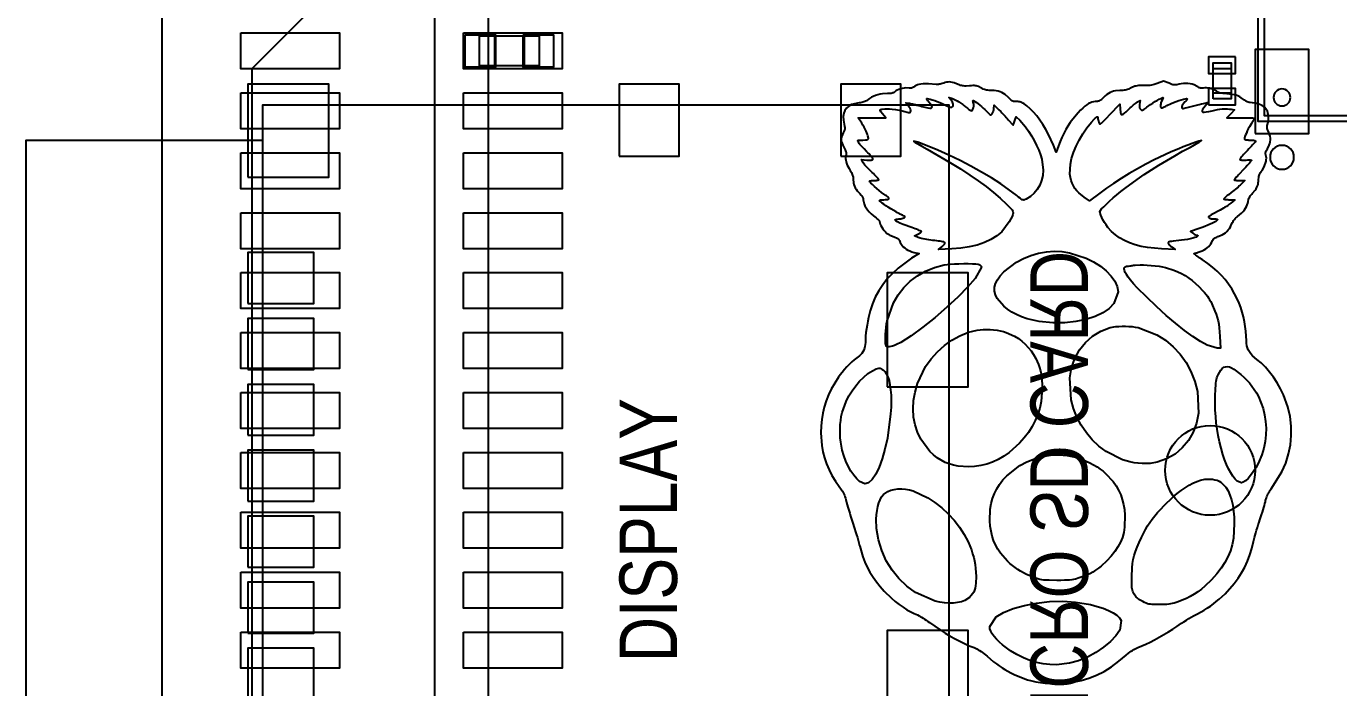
# Model space of a CAD drawing. Extents: x -2.3 to 88, y -2.5 to 83.
# Drawn here: x -2.27 to 19.65, y 24.37 to 35.41 of the extents above; entities that cross this region are included whole.
import ezdxf

# ---------------------------------------------------------------- set-up
doc = ezdxf.new("R2010")
doc.units = 0
for name, color, linetype in [('BOARD_OUTLINE', 85, 'CONTINUOUS'), ('PARTS_BOTTOM', 12, 'CONTINUOUS'), ('PARTS_TOP', 111, 'CONTINUOUS'), ('PINS_BOTTOM', 5, 'CONTINUOUS'), ('PINS_TOP', 1, 'CONTINUOUS'), ('SILK_BOTTOM', 85, 'CONTINUOUS'), ('SILK_TOP', 85, 'CONTINUOUS')]:
    doc.layers.add(name, color=color, linetype=linetype)

msp = doc.modelspace()

# ---------------------------------------------------------------- linework, layer by layer
at = {"layer": 'BOARD_OUTLINE'}
msp.add_lwpolyline([(3, 0), (82, 0, 0.414214), (85, 3), (85, 53, 0.414214), (82, 56), (3, 56, 0.414214), (0, 53), (0, 3, 0.414214)], format="xyb", close=True, dxfattribs=at)
at = {"layer": 'PARTS_BOTTOM'}
for points in [[(20.7, 33.825), (18.3, 33.825), (18.3, 37.025), (20.7, 37.025), (20.7, 33.825), (20.6, 33.825)], [(20.6, 33.925), (20.6, 36.925), (18.4, 36.925), (18.4, 33.925), (20.6, 33.925)], [(5.3, 34.75), (5.3, 35.25), (6.3, 35.25), (6.3, 34.75), (5.3, 34.75)], [(5.55, 35.25), (5.55, 34.75)], [(6.05, 35.25), (6.05, 34.75)], [(17.55, 34.2), (17.55, 34.8), (17.85, 34.8), (17.85, 34.2), (17.55, 34.2)], [(17.85, 34.7), (17.55, 34.7)], [(17.55, 34.3), (17.85, 34.3)], [(1.685, 22.11), (1.685, 34.1), (13.135, 34.1), (13.135, 22.11), (1.685, 22.11)], [(1.685, 22.51), (-2.265, 22.51), (-2.265, 33.51), (1.685, 33.51)]]:
    msp.add_lwpolyline(points, dxfattribs=at)
msp.add_lwpolyline([(18.8414, 34.225, 1), (18.5586, 34.225, 1)], format="xyb", close=True, dxfattribs=at)
at = {"layer": 'PARTS_TOP'}
for points in [[(5.45, 39.2), (2.6, 39.2), (2.6, 35.8), (1.5, 34.7), (1.5, 21.3), (2.65, 20.15), (2.65, 16.8), (5.45, 16.8), (5.45, 39.2)], [(5.45, 36), (4.55, 36), (4.55, 20), (5.45, 20)]]:
    msp.add_lwpolyline(points, dxfattribs=at)
at = {"layer": 'PINS_BOTTOM'}
for points in [[(5.055, 35.265), (5.055, 34.735), (5.575, 34.735), (5.575, 35.265)], [(6.025, 35.265), (6.025, 34.735), (6.545, 34.735), (6.545, 35.265)], [(17.925, 34.9), (17.475, 34.9), (17.475, 34.625), (17.925, 34.625)], [(18.25, 33.625), (19.15, 33.625), (19.15, 35.025), (18.25, 35.025)], [(1.435, 32.895), (2.785, 32.895), (2.785, 34.445), (1.435, 34.445)], [(7.635, 33.245), (8.635, 33.245), (8.635, 34.445), (7.635, 34.445)], [(11.335, 33.245), (12.335, 33.245), (12.335, 34.445), (11.335, 34.445)], [(17.475, 34.1), (17.925, 34.1), (17.925, 34.375), (17.475, 34.375)], [(1.435, 30.785), (2.535, 30.785), (2.535, 31.635), (1.435, 31.635)], [(12.11, 29.395), (13.46, 29.395), (13.46, 31.295), (12.11, 31.295)], [(1.435, 29.685), (2.535, 29.685), (2.535, 30.535), (1.435, 30.535)], [(1.435, 28.585), (2.535, 28.585), (2.535, 29.435), (1.435, 29.435)], [(1.435, 27.485), (2.535, 27.485), (2.535, 28.335), (1.435, 28.335)], [(1.435, 26.385), (2.535, 26.385), (2.535, 27.235), (1.435, 27.235)], [(1.435, 25.285), (2.535, 25.285), (2.535, 26.135), (1.435, 26.135)], [(12.11, 23.425), (13.46, 23.425), (13.46, 25.325), (12.11, 25.325)], [(1.435, 24.185), (2.535, 24.185), (2.535, 25.035), (1.435, 25.035)]]:
    msp.add_lwpolyline(points, close=True, dxfattribs=at)
msp.add_circle((17.5, 28), 0.75, dxfattribs=at)
at = {"layer": 'PINS_TOP'}
for points in [[(1.315, 35.3), (2.965, 35.3), (2.965, 34.7), (1.315, 34.7)], [(5.035, 35.3), (6.685, 35.3), (6.685, 34.7), (5.035, 34.7)], [(1.315, 34.3), (2.965, 34.3), (2.965, 33.7), (1.315, 33.7)], [(5.035, 34.3), (6.685, 34.3), (6.685, 33.7), (5.035, 33.7)], [(1.315, 33.3), (2.965, 33.3), (2.965, 32.7), (1.315, 32.7)], [(5.035, 33.3), (6.685, 33.3), (6.685, 32.7), (5.035, 32.7)], [(1.315, 32.3), (2.965, 32.3), (2.965, 31.7), (1.315, 31.7)], [(5.035, 32.3), (6.685, 32.3), (6.685, 31.7), (5.035, 31.7)], [(1.315, 31.3), (2.965, 31.3), (2.965, 30.7), (1.315, 30.7)], [(5.035, 31.3), (6.685, 31.3), (6.685, 30.7), (5.035, 30.7)], [(1.315, 30.3), (2.965, 30.3), (2.965, 29.7), (1.315, 29.7)], [(5.035, 30.3), (6.685, 30.3), (6.685, 29.7), (5.035, 29.7)], [(1.315, 29.3), (2.965, 29.3), (2.965, 28.7), (1.315, 28.7)], [(5.035, 29.3), (6.685, 29.3), (6.685, 28.7), (5.035, 28.7)], [(1.315, 28.3), (2.965, 28.3), (2.965, 27.7), (1.315, 27.7)], [(5.035, 28.3), (6.685, 28.3), (6.685, 27.7), (5.035, 27.7)], [(1.315, 27.3), (2.965, 27.3), (2.965, 26.7), (1.315, 26.7)], [(5.035, 27.3), (6.685, 27.3), (6.685, 26.7), (5.035, 26.7)], [(1.315, 26.3), (2.965, 26.3), (2.965, 25.7), (1.315, 25.7)], [(5.035, 26.3), (6.685, 26.3), (6.685, 25.7), (5.035, 25.7)], [(1.315, 25.3), (2.965, 25.3), (2.965, 24.7), (1.315, 24.7)], [(5.035, 25.3), (6.685, 25.3), (6.685, 24.7), (5.035, 24.7)]]:
    msp.add_lwpolyline(points, close=True, dxfattribs=at)
at = {"layer": 'SILK_BOTTOM'}
msp.add_lwpolyline([(18.9, 33.225, 1), (18.5, 33.225, 1)], format="xyb", close=True, dxfattribs=at)
at = {"layer": 'SILK_TOP'}
for points in [[(13.0518, 34.4637), (13.0246, 34.4544), (13.0096, 34.4505), (12.9943, 34.4472), (12.979, 34.4445), (12.964, 34.4426), (12.9499, 34.4414), (12.9368, 34.4411), (12.9252, 34.4417), (12.801, 34.4492), (12.7508, 34.45), (12.7077, 34.4488), (12.6708, 34.4456), (12.6394, 34.4402), (12.6128, 34.4328), (12.5902, 34.4232), (12.5708, 34.4114), (12.547, 34.3952), (12.5357, 34.3892), (12.5247, 34.3845), (12.514, 34.3811), (12.5036, 34.379), (12.4933, 34.378), (12.4831, 34.3781), (12.4729, 34.3793), (12.4204, 34.382), (12.3904, 34.3791), (12.3597, 34.3737), (12.3295, 34.3663), (12.3012, 34.3571), (12.2759, 34.3464), (12.2551, 34.3346), (12.24, 34.3219), (12.224, 34.3083), (12.2144, 34.3031), (12.2034, 34.2988), (12.1906, 34.2955), (12.1756, 34.2929), (12.1583, 34.2912), (12.1383, 34.2902), (12.1151, 34.2899), (12.0316, 34.2841), (11.9906, 34.2772), (11.9507, 34.2678), (11.9126, 34.2561), (11.8769, 34.2424), (11.844, 34.2267), (11.8147, 34.2093), (11.7894, 34.1903), (11.7625, 34.1697), (11.7487, 34.1615), (11.7341, 34.1545), (11.7187, 34.1486), (11.7019, 34.1437), (11.6836, 34.1395), (11.6633, 34.1359), (11.6409, 34.1329), (11.514, 34.104), (11.4659, 34.0788), (11.428, 34.0465), (11.4003, 34.007), (11.3827, 33.9603), (11.3754, 33.9063), (11.3782, 33.8452), (11.3911, 33.7768), (11.3986, 33.7399), (11.4002, 33.7247), (11.4003, 33.7107), (11.3988, 33.6973), (11.3955, 33.6838), (11.3904, 33.6694), (11.3833, 33.6533), (11.3742, 33.635), (11.3503, 33.5801), (11.3439, 33.5555), (11.3414, 33.5317), (11.3427, 33.5078), (11.3477, 33.4828), (11.3567, 33.4557), (11.3694, 33.4258), (11.3861, 33.392), (11.4066, 33.3504), (11.4139, 33.3332), (11.4193, 33.3178), (11.4228, 33.3037), (11.4246, 33.2905), (11.4246, 33.2778), (11.423, 33.2651), (11.4198, 33.2519), (11.4148, 33.205), (11.4168, 33.1794), (11.4219, 33.1526), (11.4299, 33.1248), (11.4408, 33.096), (11.4546, 33.0665), (11.4713, 33.0363), (11.4907, 33.0055), (11.5114, 32.9712), (11.5196, 32.9551), (11.5264, 32.9393), (11.5319, 32.9237), (11.5361, 32.908), (11.539, 32.8921), (11.5408, 32.8757), (11.5413, 32.8587), (11.5466, 32.7994), (11.5533, 32.7714), (11.5626, 32.7445), (11.5747, 32.7183), (11.5896, 32.6928), (11.6072, 32.6679), (11.6277, 32.6433), (11.651, 32.619), (11.6748, 32.5939), (11.6843, 32.5818), (11.6923, 32.57), (11.6988, 32.5585), (11.7038, 32.5472), (11.7073, 32.5361), (11.7094, 32.5252), (11.7101, 32.5144), (11.7216, 32.4486), (11.7357, 32.4148), (11.755, 32.3808), (11.7795, 32.3468), (11.8089, 32.313), (11.8429, 32.2797), (11.8815, 32.2472), (11.9244, 32.2157), (11.9437, 32.201), (11.9524, 32.1931), (11.9602, 32.1851), (11.9669, 32.1772), (11.9724, 32.1697), (11.9766, 32.1628), (11.9792, 32.1566), (11.9801, 32.1516), (11.9912, 32.1099), (12.0036, 32.0844), (12.0195, 32.0574), (12.0379, 32.0303), (12.0579, 32.0044), (12.0786, 31.9811), (12.0991, 31.9616), (12.1185, 31.9473), (12.1416, 31.9344), (12.1547, 31.9278), (12.1685, 31.9212), (12.1825, 31.9149), (12.1965, 31.909), (12.2102, 31.9036), (12.2231, 31.8989), (12.235, 31.895), (12.263, 31.8838), (12.2748, 31.8771), (12.2853, 31.8693), (12.2949, 31.8601), (12.3037, 31.8494), (12.312, 31.8369), (12.3199, 31.8224), (12.3278, 31.8056), (12.358, 31.7558), (12.378, 31.7334), (12.401, 31.7127), (12.427, 31.6939), (12.4559, 31.6769), (12.4876, 31.662), (12.522, 31.6492), (12.559, 31.6385), (12.64, 31.6182), (12.5168, 31.5406), (12.2929, 31.376), (12.1967, 31.2879), (12.1106, 31.1956), (12.0344, 31.0988), (11.9677, 30.9973), (11.9105, 30.8907), (11.8624, 30.7788), (11.8232, 30.6613), (11.7955, 30.5509), (11.7831, 30.4895), (11.772, 30.426), (11.7625, 30.3621), (11.7547, 30.2993), (11.7488, 30.2391), (11.7451, 30.1832), (11.7438, 30.1331), (11.7365, 30.0689), (11.7277, 30.0376), (11.716, 30.0074), (11.7015, 29.9791), (11.6846, 29.9529), (11.6656, 29.9296), (11.6447, 29.9096), (11.6223, 29.8934), (11.5594, 29.8456), (11.5205, 29.8104), (11.479, 29.77), (11.4366, 29.7264), (11.3951, 29.6812), (11.3562, 29.6362), (11.3216, 29.5933), (11.2932, 29.5542), (11.1754, 29.357), (11.1283, 29.2582), (11.0888, 29.1585), (11.0569, 29.0575), (11.0323, 28.9546), (11.015, 28.8493), (11.0047, 28.7411), (11.0013, 28.6293), (11.0165, 28.4142), (11.0355, 28.3099), (11.062, 28.2078), (11.096, 28.108), (11.1375, 28.0104), (11.1865, 27.9151), (11.2429, 27.8221), (11.3067, 27.7315), (11.3445, 27.6779), (11.36, 27.6533), (11.3735, 27.6297), (11.3851, 27.6068), (11.3952, 27.5841), (11.404, 27.5613), (11.4115, 27.538), (11.4181, 27.5138), (11.4315, 27.4611), (11.4418, 27.4247), (11.454, 27.3831), (11.4678, 27.3373), (11.4828, 27.2884), (11.4985, 27.2375), (11.5148, 27.1857), (11.5312, 27.1341), (11.5648, 27.0292), (11.581, 26.9767), (11.5963, 26.9256), (11.6105, 26.8771), (11.6232, 26.8324), (11.6341, 26.7926), (11.6429, 26.7589), (11.6493, 26.7324), (11.7001, 26.5569), (11.7346, 26.4704), (11.7749, 26.3851), (11.8209, 26.3012), (11.8724, 26.2192), (11.9291, 26.1392), (11.991, 26.0615), (12.0578, 25.9864), (12.1794, 25.8687), (12.2438, 25.8137), (12.3092, 25.7624), (12.3745, 25.7155), (12.4388, 25.6736), (12.5009, 25.6377), (12.5599, 25.6084), (12.6147, 25.5864), (12.6414, 25.5734), (12.6604, 25.5626), (12.6823, 25.5495), (12.7066, 25.5343), (12.7327, 25.5174), (12.7599, 25.4992), (12.7877, 25.4799), (12.8155, 25.4599), (12.9933, 25.3383), (13.0778, 25.2846), (13.1602, 25.2352), (13.2409, 25.1897), (13.3206, 25.148), (13.3996, 25.1095), (13.4786, 25.0741), (13.5581, 25.0413), (13.6031, 25.0204), (13.627, 25.0071), (13.6515, 24.9922), (13.6766, 24.9757), (13.7019, 24.9579), (13.7273, 24.9389), (13.7525, 24.9188), (13.7775, 24.8979), (13.8849, 24.8071), (13.9333, 24.7692), (13.9799, 24.7352), (14.0258, 24.7042), (14.0723, 24.6755), (14.1207, 24.6481), (14.1722, 24.6212), (14.2281, 24.5941), (14.3777, 24.5302), (14.4494, 24.5056), (14.5207, 24.4856), (14.5929, 24.4698), (14.6673, 24.4581), (14.7452, 24.45), (14.8279, 24.4454), (14.9167, 24.4439), (15.2093, 24.4642), (15.3456, 24.4911), (15.4769, 24.5298), (15.6042, 24.5809), (15.7288, 24.6448), (15.8519, 24.722), (15.9746, 24.8129), (16.0981, 24.9181), (16.138, 24.9507), (16.1597, 24.9666), (16.1819, 24.9819), (16.2046, 24.9963), (16.2272, 25.0098), (16.2496, 25.0219), (16.2713, 25.0325), (16.2922, 25.0413), (16.4251, 25.0982), (16.4982, 25.1336), (16.5738, 25.1726), (16.6507, 25.2145), (16.7275, 25.2585), (16.8028, 25.3039), (16.8753, 25.3499), (16.9436, 25.3957), (17.0204, 25.4474), (17.0618, 25.4741), (17.1037, 25.5004), (17.1453, 25.5258), (17.1855, 25.5498), (17.2234, 25.5716), (17.2578, 25.5908), (17.2879, 25.6067), (17.4004, 25.668), (17.4531, 25.7005), (17.5041, 25.7345), (17.5537, 25.7705), (17.6026, 25.8088), (17.651, 25.8498), (17.6996, 25.8937), (17.7486, 25.9409), (17.9025, 26.1112), (17.968, 26.1993), (18.0264, 26.2904), (18.0781, 26.3851), (18.1233, 26.484), (18.1626, 26.588), (18.1962, 26.6975), (18.2246, 26.8134), (18.2399, 26.8774), (18.2503, 26.9161), (18.262, 26.9579), (18.2747, 27.0017), (18.2883, 27.0465), (18.3024, 27.0913), (18.3167, 27.1349), (18.3309, 27.1762), (18.3589, 27.2593), (18.3723, 27.301), (18.385, 27.3416), (18.3967, 27.3803), (18.407, 27.416), (18.4157, 27.448), (18.4225, 27.4752), (18.4271, 27.4969), (18.4391, 27.5431), (18.4467, 27.5649), (18.4554, 27.586), (18.4654, 27.6069), (18.4767, 27.6275), (18.4895, 27.6483), (18.5039, 27.6694), (18.5199, 27.691), (18.6977, 27.975), (18.762, 28.1227), (18.8098, 28.2734), (18.841, 28.4268), (18.8556, 28.5825), (18.8534, 28.7398), (18.8343, 28.8985), (18.7984, 29.058), (18.7242, 29.2587), (18.6746, 29.3597), (18.6184, 29.4585), (18.5569, 29.5532), (18.4912, 29.6418), (18.4227, 29.7224), (18.3525, 29.7928), (18.282, 29.8512), (18.2074, 29.9139), (18.1787, 29.9449), (18.1553, 29.9766), (18.1368, 30.0094), (18.1231, 30.0439), (18.1136, 30.0807), (18.1082, 30.1204), (18.1064, 30.1635), (18.0973, 30.3207), (18.0869, 30.4012), (18.0728, 30.4819), (18.0552, 30.562), (18.0343, 30.6408), (18.0102, 30.7173), (17.983, 30.7908), (17.9529, 30.8605), (17.8613, 31.0304), (17.8086, 31.1087), (17.7507, 31.1831), (17.6873, 31.2543), (17.6178, 31.3228), (17.5419, 31.389), (17.4591, 31.4536), (17.3689, 31.517), (17.3199, 31.5496), (17.2981, 31.5646), (17.2785, 31.5782), (17.2617, 31.5903), (17.2479, 31.6005), (17.2376, 31.6085), (17.2311, 31.6139), (17.2288, 31.6166), (17.2333, 31.6197), (17.2386, 31.6219), (17.2458, 31.6245), (17.2545, 31.6273), (17.2646, 31.6303), (17.2759, 31.6335), (17.2882, 31.6368), (17.3014, 31.6402), (17.3687, 31.6641), (17.3994, 31.6794), (17.4276, 31.6967), (17.4534, 31.7158), (17.4763, 31.7366), (17.4962, 31.7589), (17.5128, 31.7825), (17.5259, 31.8073), (17.5416, 31.8391), (17.55, 31.8516), (17.5592, 31.8624), (17.5696, 31.8717), (17.5816, 31.8799), (17.5955, 31.8874), (17.6117, 31.8946), (17.6305, 31.9018), (17.6994, 31.9302), (17.7291, 31.9473), (17.756, 31.9666), (17.7802, 31.9881), (17.8019, 32.012), (17.8212, 32.0384), (17.8382, 32.0675), (17.8533, 32.0992), (17.8717, 32.1375), (17.882, 32.1551), (17.893, 32.1715), (17.9048, 32.187), (17.9174, 32.2015), (17.9307, 32.215), (17.9448, 32.2276), (17.9596, 32.2393), (18.0228, 32.2922), (18.0494, 32.3193), (18.0725, 32.3468), (18.0922, 32.3745), (18.1084, 32.4023), (18.1209, 32.4302), (18.1299, 32.458), (18.1351, 32.4857), (18.1416, 32.5202), (18.1465, 32.536), (18.1528, 32.5511), (18.1605, 32.5659), (18.1699, 32.5806), (18.181, 32.5956), (18.1942, 32.6111), (18.2094, 32.6275), (18.2519, 32.6771), (18.2682, 32.7009), (18.2815, 32.7246), (18.2919, 32.7487), (18.2996, 32.7735), (18.3049, 32.7996), (18.308, 32.8272), (18.309, 32.857), (18.3113, 32.8887), (18.3145, 32.9042), (18.319, 32.9198), (18.325, 32.9357), (18.3327, 32.9521), (18.3421, 32.9694), (18.3533, 32.9877), (18.3663, 33.0072), (18.4023, 33.0685), (18.416, 33.0991), (18.4266, 33.1292), (18.434, 33.1584), (18.4382, 33.1865), (18.4391, 33.2131), (18.4365, 33.2378), (18.4305, 33.2604), (18.4252, 33.2809), (18.4247, 33.2909), (18.4256, 33.3011), (18.4281, 33.3118), (18.4323, 33.3232), (18.4383, 33.3358), (18.4461, 33.3496), (18.4558, 33.365), (18.4883, 33.4256), (18.4986, 33.4558), (18.5049, 33.486), (18.5073, 33.5162), (18.5058, 33.5465), (18.5003, 33.577), (18.491, 33.6076), (18.4777, 33.6384), (18.4614, 33.6763), (18.456, 33.6917), (18.4525, 33.7054), (18.4506, 33.7181), (18.4505, 33.7303), (18.4519, 33.7426), (18.4548, 33.7557), (18.4592, 33.77), (18.4731, 33.8266), (18.4762, 33.856), (18.4769, 33.8854), (18.475, 33.9144), (18.4708, 33.9423), (18.4642, 33.9687), (18.4552, 33.993), (18.444, 34.0148), (18.4112, 34.0562), (18.391, 34.0735), (18.3682, 34.0886), (18.3426, 34.1016), (18.3141, 34.1124), (18.2824, 34.1212), (18.2476, 34.128), (18.2094, 34.1329), (18.1689, 34.1385), (18.1511, 34.1422), (18.1347, 34.1465), (18.1198, 34.1516), (18.1062, 34.1574), (18.0939, 34.1641), (18.0828, 34.1716), (18.0727, 34.1802), (18.0211, 34.2203), (17.9939, 34.2362), (17.9651, 34.2495), (17.9341, 34.2605), (17.9005, 34.2693), (17.8638, 34.2762), (17.8235, 34.2813), (17.779, 34.2848), (17.7189, 34.2899), (17.6946, 34.2931), (17.6736, 34.2968), (17.6556, 34.3012), (17.6401, 34.3063), (17.6268, 34.3122), (17.6153, 34.3191), (17.6052, 34.327), (17.568, 34.3515), (17.5446, 34.3616), (17.519, 34.3701), (17.492, 34.3767), (17.4644, 34.3812), (17.437, 34.3836), (17.4105, 34.3836), (17.3858, 34.381), (17.3614, 34.3786), (17.3501, 34.379), (17.3391, 34.3806), (17.3283, 34.3834), (17.3174, 34.3875), (17.3063, 34.3929), (17.2949, 34.3997), (17.2828, 34.408), (17.2313, 34.4346), (17.2001, 34.4442), (17.1662, 34.4511), (17.1303, 34.4553), (17.0933, 34.4568), (17.0558, 34.4553), (17.0186, 34.4509), (16.9824, 34.4434), (16.9426, 34.4344), (16.9259, 34.4324), (16.9102, 34.4323), (16.8946, 34.434), (16.878, 34.4376), (16.8597, 34.4431), (16.8385, 34.4507), (16.8137, 34.4603), (16.7242, 34.4974), (16.6179, 34.4586), (16.5666, 34.4408), (16.5429, 34.4344), (16.5197, 34.4294), (16.4962, 34.4257), (16.4717, 34.4232), (16.4458, 34.4218), (16.4177, 34.4213), (16.3867, 34.4215), (16.3265, 34.4222), (16.3022, 34.4212), (16.2805, 34.4189), (16.2607, 34.4153), (16.2417, 34.41), (16.2226, 34.4029), (16.2026, 34.3939), (16.1808, 34.3827), (16.1411, 34.3644), (16.1221, 34.3575), (16.1032, 34.3519), (16.0839, 34.3475), (16.0639, 34.3443), (16.0427, 34.3421), (16.0199, 34.3409), (15.9951, 34.3405), (15.9206, 34.3359), (15.8881, 34.3297), (15.8579, 34.3207), (15.8293, 34.3084), (15.8017, 34.2927), (15.7745, 34.2733), (15.7469, 34.25), (15.7184, 34.2223), (15.6856, 34.1907), (15.6717, 34.1793), (15.6584, 34.1706), (15.6453, 34.1641), (15.6317, 34.1596), (15.617, 34.1567), (15.6005, 34.1553), (15.5816, 34.1548), (15.5278, 34.1471), (15.5002, 34.137), (15.4716, 34.1223), (15.4415, 34.1026), (15.4094, 34.0776), (15.3748, 34.047), (15.3373, 34.0104), (15.2964, 33.9675), (15.2057, 33.8611), (15.1646, 33.8053), (15.1261, 33.7474), (15.0901, 33.687), (15.0564, 33.624), (15.0248, 33.5579), (14.9952, 33.4886), (14.9673, 33.4156), (14.9285, 33.3093), (14.8829, 33.4258), (14.8023, 33.6063), (14.7569, 33.6909), (14.7087, 33.7711), (14.6579, 33.8462), (14.605, 33.9156), (14.5504, 33.9787), (14.4944, 34.0351), (14.4374, 34.084), (14.3929, 34.1167), (14.3743, 34.1286), (14.3572, 34.1378), (14.341, 34.1447), (14.325, 34.1496), (14.3086, 34.1527), (14.2912, 34.1544), (14.272, 34.1548), (14.2351, 34.1566), (14.2199, 34.1592), (14.2061, 34.1635), (14.1928, 34.1699), (14.1795, 34.1786), (14.1654, 34.19), (14.1497, 34.2045), (14.1319, 34.2223), (14.0758, 34.2733), (14.0486, 34.2927), (14.0211, 34.3084), (13.9927, 34.3207), (13.9627, 34.3297), (13.9304, 34.3359), (13.8954, 34.3394), (13.8568, 34.3405), (13.8088, 34.3421), (13.7878, 34.3444), (13.768, 34.3477), (13.7492, 34.3522), (13.7307, 34.358), (13.7121, 34.3652), (13.693, 34.374), (13.6729, 34.3844), (13.6313, 34.4053), (13.6132, 34.4122), (13.5957, 34.4172), (13.5777, 34.4203), (13.5581, 34.4217), (13.5361, 34.4217), (13.5105, 34.4205), (13.4805, 34.4181), (13.4276, 34.4146), (13.4053, 34.4144), (13.3851, 34.4155), (13.3664, 34.4177), (13.3486, 34.4212), (13.3311, 34.4261), (13.3134, 34.4324), (13.2948, 34.4401), (13.2271, 34.4663), (13.1981, 34.4747), (13.1714, 34.4801), (13.1465, 34.4825), (13.1227, 34.4819), (13.0994, 34.4786), (13.076, 34.4725)], [(13.2796, 34.1667), (13.305, 34.1509), (13.32, 34.1408), (13.3361, 34.1297), (13.3528, 34.1178), (13.3698, 34.1053), (13.3866, 34.0925), (13.4028, 34.0797), (13.418, 34.0671), (13.4467, 34.0447), (13.4602, 34.0347), (13.4727, 34.0258), (13.4841, 34.018), (13.494, 34.0117), (13.5023, 34.007), (13.5085, 34.004), (13.5125, 34.0029), (13.5307, 34.0139), (13.5387, 34.026), (13.5454, 34.0413), (13.5506, 34.0587), (13.5539, 34.0772), (13.5551, 34.0959), (13.5538, 34.1136), (13.5497, 34.1295), (13.5448, 34.1444), (13.543, 34.151), (13.5417, 34.1568), (13.5409, 34.1619), (13.5405, 34.166), (13.5408, 34.1691), (13.5415, 34.171), (13.5429, 34.1717), (13.5732, 34.1576), (13.5969, 34.1417), (13.6243, 34.1215), (13.6539, 34.0982), (13.6842, 34.073), (13.7136, 34.047), (13.7408, 34.0216), (13.764, 33.9979), (13.7993, 33.9609), (13.8122, 33.9488), (13.8227, 33.9407), (13.8315, 33.9362), (13.839, 33.935), (13.8459, 33.9369), (13.8528, 33.9417), (13.8602, 33.9489), (13.8691, 33.9631), (13.8733, 33.9721), (13.8773, 33.9819), (13.881, 33.9925), (13.8842, 34.0034), (13.8869, 34.0146), (13.8891, 34.0258), (13.8906, 34.0367), (13.8956, 34.0958), (13.9716, 34.0198), (14.0034, 33.9876), (14.0213, 33.969), (14.04, 33.9495), (14.0589, 33.9294), (14.0777, 33.9092), (14.0959, 33.8894), (14.113, 33.8704), (14.1285, 33.8527), (14.2096, 33.7616), (14.2636, 33.9034), (14.3209, 33.8477), (14.4187, 33.7332), (14.4681, 33.6625), (14.5162, 33.586), (14.5616, 33.5058), (14.603, 33.4241), (14.6391, 33.3433), (14.6688, 33.2654), (14.6905, 33.1929), (14.7126, 33.0089), (14.7052, 32.9214), (14.6862, 32.8383), (14.6558, 32.7607), (14.6145, 32.6897), (14.5627, 32.6262), (14.5007, 32.5714), (14.429, 32.5262), (14.4008, 32.5137), (14.389, 32.5115), (14.3771, 32.5127), (14.3638, 32.5176), (14.3479, 32.5268), (14.3282, 32.5409), (14.3033, 32.5602), (14.272, 32.5853), (14.0042, 32.7803), (13.8482, 32.8801), (13.6811, 32.9795), (13.5055, 33.0769), (13.3243, 33.1709), (13.14, 33.2599), (12.9555, 33.3426), (12.7733, 33.4173), (12.6184, 33.4763), (12.5742, 33.4913), (12.5521, 33.4963), (12.5521, 33.491), (12.5742, 33.475), (12.6184, 33.448), (12.6848, 33.4097), (12.7733, 33.3599), (13.1629, 33.1346), (13.3326, 33.0302), (13.4876, 32.9296), (13.6298, 32.8318), (13.7606, 32.7356), (13.8817, 32.6399), (13.9948, 32.5435), (14.1015, 32.4452), (14.1722, 32.3735), (14.1936, 32.346), (14.2061, 32.3209), (14.2101, 32.2958), (14.2058, 32.2682), (14.1937, 32.2357), (14.174, 32.196), (14.1471, 32.1465), (14.0211, 31.9835), (13.9372, 31.9145), (13.8403, 31.8543), (13.7312, 31.8031), (13.6106, 31.7613), (13.4791, 31.7293), (13.3377, 31.7074), (13.1868, 31.6959), (12.9674, 31.6874), (13.0265, 31.7381), (13.0488, 31.759), (13.0573, 31.7683), (13.0639, 31.7768), (13.0687, 31.7844), (13.0716, 31.7911), (13.0726, 31.7969), (13.0716, 31.8017), (13.0687, 31.8056), (13.0518, 31.8121), (13.0359, 31.8158), (13.0156, 31.8198), (12.9918, 31.8239), (12.9648, 31.828), (12.9353, 31.832), (12.9039, 31.8358), (12.8712, 31.8393), (12.8043, 31.8483), (12.7714, 31.8534), (12.7399, 31.8588), (12.7104, 31.8642), (12.6836, 31.8697), (12.6602, 31.8751), (12.641, 31.8802), (12.6265, 31.8849), (12.5641, 31.9119), (12.6214, 31.9406), (12.6409, 31.9513), (12.6498, 31.9568), (12.6579, 31.9624), (12.6649, 31.9677), (12.6707, 31.9727), (12.6751, 31.9773), (12.6779, 31.9812), (12.6788, 31.9845), (12.6696, 31.9924), (12.6579, 31.9986), (12.6423, 32.006), (12.623, 32.0142), (12.6007, 32.0232), (12.5758, 32.0327), (12.5488, 32.0423), (12.5202, 32.052), (12.3751, 32.105), (12.3217, 32.1279), (12.2817, 32.1479), (12.2554, 32.1649), (12.2433, 32.1786), (12.2457, 32.1887), (12.263, 32.195), (12.2957, 32.1971), (12.3349, 32.2003), (12.3533, 32.2038), (12.3699, 32.2083), (12.3841, 32.2135), (12.3951, 32.2191), (12.4022, 32.2249), (12.4048, 32.2306), (12.402, 32.2359), (12.3905, 32.2426), (12.3791, 32.2489), (12.3646, 32.2569), (12.3473, 32.2663), (12.3277, 32.2769), (12.3061, 32.2885), (12.2829, 32.3008), (12.2586, 32.3136), (12.1678, 32.3651), (12.1253, 32.3912), (12.0861, 32.4166), (12.0514, 32.4405), (12.0223, 32.4621), (12, 32.4807), (11.9856, 32.4956), (11.9801, 32.506), (11.9848, 32.5102), (11.9904, 32.512), (11.9978, 32.5137), (12.0067, 32.5151), (12.0171, 32.5162), (12.0287, 32.5171), (12.0412, 32.5176), (12.0544, 32.5178), (12.0815, 32.5187), (12.0939, 32.5198), (12.1053, 32.5213), (12.1154, 32.5232), (12.124, 32.5253), (12.1309, 32.5277), (12.1359, 32.5302), (12.1388, 32.533), (12.1381, 32.5409), (12.1349, 32.5463), (12.13, 32.5524), (12.1235, 32.5592), (12.1156, 32.5664), (12.1064, 32.5738), (12.0961, 32.5813), (12.0848, 32.5887), (12.0149, 32.6402), (11.9749, 32.6721), (11.9346, 32.7054), (11.8965, 32.7382), (11.8627, 32.7686), (11.8357, 32.7944), (11.8178, 32.8139), (11.8114, 32.8249), (11.816, 32.8294), (11.8215, 32.8314), (11.8288, 32.8334), (11.8377, 32.835), (11.8479, 32.8364), (11.8591, 32.8375), (11.8712, 32.8382), (11.8839, 32.8384), (11.9101, 32.8391), (11.9222, 32.8399), (11.9334, 32.841), (11.9434, 32.8423), (11.9519, 32.8437), (11.9588, 32.8453), (11.9638, 32.8469), (11.9666, 32.8486), (11.9631, 32.859), (11.9558, 32.8689), (11.9453, 32.8816), (11.932, 32.8967), (11.9161, 32.9137), (11.8981, 32.9324), (11.8782, 32.9525), (11.8569, 32.9735), (11.8125, 33.0162), (11.7913, 33.0377), (11.7715, 33.0585), (11.7534, 33.0783), (11.7374, 33.0966), (11.724, 33.1128), (11.7136, 33.1265), (11.7067, 33.1372), (11.678, 33.1878), (11.7675, 33.1794), (11.8026, 33.1774), (11.8178, 33.1775), (11.8312, 33.1783), (11.8429, 33.1797), (11.8527, 33.1817), (11.8606, 33.1843), (11.8666, 33.1875), (11.8704, 33.1912), (11.8681, 33.2048), (11.862, 33.2156), (11.8528, 33.2289), (11.8405, 33.2443), (11.8254, 33.2618), (11.8076, 33.2811), (11.7871, 33.3021), (11.7641, 33.3245), (11.7223, 33.3663), (11.7028, 33.3868), (11.6846, 33.4063), (11.6681, 33.4246), (11.6538, 33.4411), (11.642, 33.4556), (11.6331, 33.4675), (11.6274, 33.4764), (11.6186, 33.4961), (11.6178, 33.5025), (11.6202, 33.5072), (11.6264, 33.5103), (11.637, 33.5121), (11.6527, 33.5131), (11.674, 33.5135), (11.7017, 33.5135), (11.7454, 33.5145), (11.761, 33.5158), (11.773, 33.518), (11.7819, 33.5211), (11.788, 33.5253), (11.7919, 33.5306), (11.7939, 33.5374), (11.7945, 33.5456), (11.788, 33.5836), (11.7802, 33.6077), (11.7697, 33.6346), (11.7566, 33.6638), (11.7412, 33.695), (11.7237, 33.7276), (11.7042, 33.7612), (11.6831, 33.7954), (11.6257, 33.8848), (12.0848, 33.8848), (12.0324, 33.9506), (12.0052, 33.9856), (11.9971, 33.9973), (11.9925, 34.0061), (11.9914, 34.0124), (11.9936, 34.017), (11.999, 34.0205), (12.0075, 34.0235), (12.0189, 34.0266), (12.0766, 34.0362), (12.1098, 34.037), (12.1478, 34.0349), (12.1923, 34.0297), (12.2448, 34.0212), (12.307, 34.0093), (12.3802, 33.9937), (12.4662, 33.9743), (12.4931, 33.9758), (12.5005, 33.9829), (12.5039, 33.9936), (12.5034, 34.0075), (12.4988, 34.0241), (12.4902, 34.043), (12.4777, 34.0637), (12.4611, 34.0856), (12.4172, 34.1363), (12.4814, 34.1262), (12.5125, 34.1204), (12.5328, 34.116), (12.5555, 34.1107), (12.5801, 34.1047), (12.606, 34.098), (12.6326, 34.0909), (12.6593, 34.0833), (12.6856, 34.0755), (12.7871, 34.0509), (12.8209, 34.0466), (12.8437, 34.048), (12.856, 34.0552), (12.858, 34.0684), (12.85, 34.0879), (12.8324, 34.1138), (12.8054, 34.1464), (12.7864, 34.1695), (12.7796, 34.179), (12.7745, 34.187), (12.7713, 34.1936), (12.7699, 34.1988), (12.7703, 34.2025), (12.7726, 34.2047), (12.7767, 34.2055), (12.8263, 34.1963), (12.8622, 34.1859), (12.9025, 34.1728), (12.9449, 34.1576), (12.9871, 34.1412), (13.027, 34.1244), (13.0622, 34.1078), (13.0906, 34.0924), (13.1178, 34.0789), (13.131, 34.0732), (13.1437, 34.0683), (13.1555, 34.0644), (13.1661, 34.0615), (13.1754, 34.0598), (13.1829, 34.0594), (13.1885, 34.0603), (13.2053, 34.0747), (13.2094, 34.0854), (13.2107, 34.0981), (13.2091, 34.1124), (13.2048, 34.1281), (13.1976, 34.1448), (13.1877, 34.1623), (13.175, 34.1802), (13.1396, 34.2257), (13.1801, 34.2139), (13.1978, 34.2076), (13.2085, 34.2032), (13.2201, 34.1981), (13.2321, 34.1925), (13.2444, 34.1864), (13.2567, 34.18), (13.2685, 34.1734)], [(16.6989, 34.1802), (16.6837, 34.1496), (16.6784, 34.1326), (16.6746, 34.1154), (16.6725, 34.0987), (16.6721, 34.0831), (16.6736, 34.0694), (16.6768, 34.0582), (16.682, 34.0502), (16.6906, 34.05), (16.6983, 34.052), (16.7081, 34.0554), (16.7196, 34.0601), (16.7327, 34.0658), (16.7469, 34.0726), (16.7622, 34.0804), (16.7782, 34.089), (16.8493, 34.1235), (16.8913, 34.141), (16.9349, 34.1577), (16.9781, 34.173), (17.019, 34.1862), (17.0555, 34.1964), (17.0856, 34.2031), (17.1073, 34.2055), (17.1159, 34.2029), (17.1172, 34.1997), (17.1165, 34.195), (17.1137, 34.189), (17.1087, 34.1815), (17.1015, 34.1725), (17.0921, 34.1619), (17.0803, 34.1498), (17.0452, 34.1072), (17.0344, 34.0885), (17.028, 34.0721), (17.0262, 34.0586), (17.0289, 34.0485), (17.0363, 34.0423), (17.0484, 34.0404), (17.0651, 34.0435), (17.1368, 34.0627), (17.1808, 34.0741), (17.2272, 34.0859), (17.2737, 34.0975), (17.3179, 34.1085), (17.3577, 34.1181), (17.3906, 34.1259), (17.4145, 34.1312), (17.4719, 34.143), (17.4179, 34.0806), (17.3729, 34.022), (17.3645, 34.0023), (17.366, 33.9888), (17.3778, 33.981), (17.4004, 33.9788), (17.434, 33.9819), (17.479, 33.9901), (17.536, 34.0029), (17.6247, 34.0222), (17.6632, 34.0286), (17.6986, 34.0329), (17.7315, 34.0353), (17.7626, 34.0358), (17.7926, 34.0345), (17.822, 34.0314), (17.8516, 34.0266), (17.9056, 34.0148), (17.8432, 33.9506), (17.779, 33.8848), (18.0102, 33.8848), (18.0905, 33.8843), (18.1264, 33.8838), (18.1587, 33.8831), (18.1867, 33.8823), (18.2096, 33.8813), (18.2269, 33.8803), (18.2377, 33.8792), (18.2414, 33.8781), (18.2382, 33.87), (18.2343, 33.8629), (18.2291, 33.854), (18.2228, 33.8436), (18.2154, 33.8319), (18.2073, 33.8193), (18.1985, 33.8059), (18.1891, 33.792), (18.1547, 33.7333), (18.1372, 33.6994), (18.1204, 33.6646), (18.1051, 33.6303), (18.092, 33.5982), (18.0817, 33.5698), (18.0751, 33.5467), (18.0727, 33.5304), (18.0786, 33.5242), (18.0855, 33.5215), (18.0947, 33.5192), (18.106, 33.5172), (18.1189, 33.5156), (18.1334, 33.5145), (18.149, 33.5138), (18.1655, 33.5135), (18.1997, 33.5125), (18.2143, 33.5113), (18.2271, 33.5097), (18.238, 33.5076), (18.2466, 33.505), (18.253, 33.5021), (18.257, 33.4987), (18.2583, 33.495), (18.2498, 33.48), (18.2398, 33.4671), (18.2265, 33.4512), (18.2102, 33.4326), (18.1913, 33.4119), (18.1703, 33.3895), (18.1475, 33.3659), (18.1233, 33.3414), (18.077, 33.2932), (18.0568, 33.2709), (18.039, 33.2503), (18.024, 33.2318), (18.012, 33.2161), (18.0036, 33.2035), (17.9989, 33.1945), (17.9984, 33.1895), (18.0083, 33.1837), (18.0168, 33.1816), (18.0273, 33.18), (18.0395, 33.1789), (18.0532, 33.1782), (18.0679, 33.1781), (18.0835, 33.1785), (18.0997, 33.1794), (18.1316, 33.1815), (18.1458, 33.1817), (18.1585, 33.1814), (18.1695, 33.1806), (18.1784, 33.1792), (18.1851, 33.1774), (18.1894, 33.1752), (18.1908, 33.1726), (18.1819, 33.1581), (18.1713, 33.1448), (18.1571, 33.1281), (18.1398, 33.1084), (18.1198, 33.0862), (18.0975, 33.0619), (18.0732, 33.036), (18.0474, 33.0089), (17.9973, 32.9568), (17.9749, 32.9328), (17.9549, 32.9109), (17.9376, 32.8915), (17.9235, 32.8751), (17.9129, 32.8622), (17.9062, 32.8532), (17.9039, 32.8486), (17.9093, 32.8453), (17.9158, 32.8437), (17.9244, 32.8423), (17.9349, 32.841), (17.9472, 32.8399), (17.9609, 32.8391), (17.9758, 32.8386), (17.9917, 32.8384), (18.0794, 32.8384), (18.0288, 32.7861), (18.0035, 32.7618), (17.9862, 32.7464), (17.9664, 32.7295), (17.9448, 32.7113), (17.9218, 32.6925), (17.898, 32.6734), (17.8738, 32.6544), (17.8499, 32.6359), (17.8056, 32.6011), (17.7862, 32.585), (17.7691, 32.5703), (17.7546, 32.5573), (17.7431, 32.5462), (17.735, 32.5374), (17.7305, 32.5312), (17.7301, 32.5279), (17.7395, 32.5246), (17.7475, 32.523), (17.7574, 32.5216), (17.7689, 32.5203), (17.7818, 32.5193), (17.7959, 32.5185), (17.8108, 32.518), (17.8263, 32.5178), (17.9123, 32.5161), (17.8465, 32.4604), (17.8146, 32.4357), (17.794, 32.4215), (17.7712, 32.4063), (17.7468, 32.3908), (17.7213, 32.375), (17.6952, 32.3595), (17.6693, 32.3445), (17.644, 32.3305), (17.5506, 32.2807), (17.5192, 32.2631), (17.4969, 32.2492), (17.4825, 32.2385), (17.4751, 32.2302), (17.4738, 32.2235), (17.4775, 32.2178), (17.4854, 32.2123), (17.4969, 32.207), (17.5051, 32.2046), (17.5144, 32.2025), (17.5248, 32.2007), (17.536, 32.1992), (17.5476, 32.1981), (17.5595, 32.1974), (17.5714, 32.1971), (17.5947, 32.1962), (17.6042, 32.195), (17.6122, 32.1934), (17.6185, 32.1915), (17.6231, 32.1891), (17.6258, 32.1865), (17.6266, 32.1835), (17.6254, 32.1802), (17.5969, 32.1564), (17.5712, 32.1416), (17.539, 32.1253), (17.5014, 32.108), (17.4592, 32.0901), (17.4134, 32.072), (17.365, 32.0541), (17.3149, 32.0368), (17.1715, 31.9895), (17.2103, 31.9592), (17.2254, 31.9476), (17.2332, 31.9426), (17.2409, 31.9381), (17.2483, 31.9344), (17.2554, 31.9313), (17.2619, 31.929), (17.2677, 31.9276), (17.2727, 31.9271), (17.2811, 31.9261), (17.2848, 31.925), (17.2881, 31.9235), (17.2909, 31.9217), (17.2932, 31.9196), (17.2949, 31.9172), (17.296, 31.9146), (17.2963, 31.9119), (17.2722, 31.8948), (17.2447, 31.885), (17.2093, 31.8749), (17.1677, 31.865), (17.1218, 31.8555), (17.0733, 31.847), (17.024, 31.8398), (16.9757, 31.8343), (16.8853, 31.8259), (16.8538, 31.8218), (16.8303, 31.8175), (16.8139, 31.8125), (16.8039, 31.8068), (16.7994, 31.7999), (16.7995, 31.7917), (16.8035, 31.782), (16.8119, 31.7705), (16.8179, 31.764), (16.8249, 31.7572), (16.8326, 31.7502), (16.8409, 31.7431), (16.8497, 31.7361), (16.8586, 31.7293), (16.8677, 31.7229), (16.9166, 31.6874), (16.6888, 31.6959), (16.4534, 31.7178), (16.3465, 31.7378), (16.2468, 31.7637), (16.1541, 31.7958), (16.0685, 31.834), (15.9898, 31.8785), (15.9181, 31.9291), (15.8534, 31.9862), (15.7928, 32.0552), (15.7633, 32.096), (15.7356, 32.1386), (15.7108, 32.1812), (15.6897, 32.2223), (15.6735, 32.2601), (15.663, 32.2927), (15.6593, 32.3186), (15.6893, 32.3632), (15.7239, 32.4001), (15.7687, 32.4443), (15.8217, 32.4937), (15.8811, 32.5465), (15.9446, 32.6009), (16.0103, 32.655), (16.0761, 32.7068), (16.2824, 32.8573), (16.398, 32.936), (16.5198, 33.0158), (16.6465, 33.0956), (16.7765, 33.1746), (16.9083, 33.2518), (17.0404, 33.3263), (17.1715, 33.3971), (17.2384, 33.4337), (17.268, 33.4503), (17.2944, 33.4653), (17.3171, 33.4785), (17.3353, 33.4896), (17.3488, 33.4982), (17.3568, 33.504), (17.3588, 33.5068), (17.3111, 33.4944), (17.2608, 33.477), (17.1983, 33.4542), (17.1274, 33.4274), (17.0523, 33.3981), (16.9767, 33.368), (16.9049, 33.3384), (16.8407, 33.311), (16.5646, 33.1818), (16.4245, 33.1094), (16.2852, 33.0332), (16.1485, 32.954), (16.0158, 32.8729), (15.889, 32.7908), (15.7696, 32.7087), (15.6593, 32.6275), (15.4871, 32.4975), (15.3977, 32.56), (15.3101, 32.6297), (15.2745, 32.6669), (15.244, 32.706), (15.2184, 32.7475), (15.1974, 32.7918), (15.1808, 32.8391), (15.1683, 32.89), (15.1597, 32.9448), (15.1668, 33.1135), (15.188, 33.208), (15.2202, 33.3071), (15.2625, 33.4091), (15.3142, 33.5125), (15.3748, 33.6155), (15.4433, 33.7165), (15.5192, 33.8139), (15.5633, 33.8632), (15.5805, 33.8801), (15.5948, 33.8919), (15.6062, 33.8988), (15.6148, 33.9008), (15.6209, 33.898), (15.6244, 33.8904), (15.6255, 33.8781), (15.6267, 33.8666), (15.628, 33.8593), (15.6298, 33.8513), (15.6319, 33.8427), (15.6343, 33.8338), (15.6369, 33.8248), (15.6396, 33.8158), (15.6424, 33.8072), (15.6532, 33.7859), (15.6605, 33.7827), (15.6712, 33.7861), (15.6867, 33.797), (15.7087, 33.8164), (15.7385, 33.8456), (15.7778, 33.8854), (15.8281, 33.9371), (15.9951, 34.1126), (15.9968, 34.0367), (16.001, 33.9714), (16.007, 33.952), (16.0163, 33.9415), (16.0294, 33.9396), (16.0468, 33.9464), (16.0691, 33.9619), (16.0967, 33.9858), (16.1301, 34.0181), (16.1674, 34.0531), (16.1863, 34.07), (16.2049, 34.0862), (16.2227, 34.1012), (16.2394, 34.1148), (16.2546, 34.1265), (16.2678, 34.136), (16.2787, 34.143), (16.331, 34.1717), (16.3225, 34.1076), (16.3198, 34.0801), (16.3199, 34.0684), (16.3208, 34.0579), (16.3228, 34.0487), (16.3258, 34.0405), (16.3298, 34.0333), (16.3349, 34.027), (16.3411, 34.0215), (16.3561, 34.0122), (16.3637, 34.011), (16.3722, 34.0123), (16.3821, 34.0162), (16.3939, 34.023), (16.408, 34.0328), (16.4252, 34.0457), (16.4457, 34.062), (16.5067, 34.1072), (16.5423, 34.131), (16.5788, 34.154), (16.6144, 34.1754), (16.6474, 34.1939), (16.6759, 34.2086), (16.6982, 34.2185), (16.7124, 34.2223), (16.7152, 34.2197), (16.7153, 34.2167), (16.7145, 34.2125), (16.713, 34.2075), (16.7107, 34.2016), (16.7075, 34.195), (16.7036, 34.1878)], [(15.1547, 31.6334), (15.4289, 31.5436), (15.554, 31.4803), (15.6675, 31.4076), (15.7665, 31.3278), (15.8484, 31.2431), (15.9102, 31.1558), (15.9494, 31.068), (15.9631, 30.982), (15.8952, 30.7864), (15.8156, 30.7018), (15.7092, 30.6277), (15.5789, 30.5656), (15.4276, 30.5168), (15.2582, 30.4827), (15.0734, 30.4646), (14.8762, 30.4639), (14.6484, 30.4859), (14.5431, 30.5056), (14.444, 30.5311), (14.3515, 30.5622), (14.2659, 30.5988), (14.1876, 30.6408), (14.1169, 30.6881), (14.0543, 30.7406), (13.9467, 30.8678), (13.916, 30.9303), (13.9008, 30.9926), (13.9011, 31.055), (13.9169, 31.1181), (13.9482, 31.1821), (13.9952, 31.2474), (14.0577, 31.3145), (14.2676, 31.4741), (14.3848, 31.5363), (14.508, 31.5861), (14.6355, 31.6231), (14.7656, 31.6467), (14.8966, 31.6567), (15.0269, 31.6524)], [(13.6256, 31.4394), (13.6459, 31.4336), (13.6543, 31.4298), (13.6616, 31.4253), (13.6678, 31.4203), (13.6729, 31.4146), (13.6768, 31.4083), (13.6796, 31.4013), (13.6813, 31.3938), (13.577, 31.2032), (13.4514, 31.0591), (13.291, 30.8957), (13.1062, 30.7229), (12.9076, 30.5504), (12.7058, 30.3884), (12.5112, 30.2465), (12.3345, 30.1348), (12.2641, 30.099), (12.2304, 30.085), (12.1986, 30.0738), (12.1695, 30.0657), (12.1439, 30.0608), (12.1224, 30.0592), (12.1058, 30.0614), (12.0949, 30.0673), (12.082, 30.1157), (12.0793, 30.1585), (12.0788, 30.2099), (12.0807, 30.267), (12.0846, 30.327), (12.0906, 30.3871), (12.0986, 30.4443), (12.1084, 30.4959), (12.2148, 30.799), (12.2922, 30.9315), (12.3849, 31.0507), (12.4925, 31.1562), (12.6143, 31.2474), (12.7499, 31.3239), (12.8988, 31.3852), (13.0602, 31.4309), (13.161, 31.443), (13.2308, 31.447), (13.3074, 31.4496), (13.386, 31.4507), (13.4618, 31.4503), (13.5302, 31.4483), (13.5863, 31.4447)], [(16.7529, 31.387), (16.8946, 31.3432), (16.9608, 31.3159), (17.0243, 31.2848), (17.0855, 31.2498), (17.1447, 31.2106), (17.2022, 31.1671), (17.2582, 31.1191), (17.3132, 31.0664), (17.3808, 30.9971), (17.4082, 30.9665), (17.4322, 30.9373), (17.4536, 30.9086), (17.4731, 30.8794), (17.4915, 30.8487), (17.5094, 30.8158), (17.5276, 30.7795), (17.5813, 30.6596), (17.6019, 30.6044), (17.6189, 30.5502), (17.6325, 30.4953), (17.6433, 30.4381), (17.6517, 30.3769), (17.6579, 30.3101), (17.6626, 30.236), (17.6727, 30.0369), (17.6153, 30.0369), (17.4509, 30.089), (17.3393, 30.151), (17.2119, 30.2339), (17.0716, 30.3358), (16.9215, 30.4544), (16.7643, 30.5876), (16.6031, 30.7333), (16.4407, 30.8892), (16.2843, 31.0489), (16.2231, 31.1153), (16.1726, 31.1735), (16.1324, 31.2241), (16.1019, 31.2678), (16.0807, 31.3052), (16.0683, 31.3369), (16.0643, 31.3634), (16.0665, 31.3815), (16.0696, 31.3884), (16.0746, 31.3941), (16.0816, 31.3987), (16.0911, 31.4025), (16.1032, 31.4057), (16.1184, 31.4083), (16.1369, 31.4107), (16.1641, 31.4144), (16.1782, 31.4165), (16.1922, 31.4187), (16.2059, 31.4208), (16.2188, 31.4228), (16.2306, 31.4246), (16.2412, 31.4262), (16.25, 31.4275), (16.332, 31.4322), (16.3886, 31.4309), (16.4515, 31.4275), (16.5176, 31.4221), (16.5839, 31.4152), (16.6472, 31.4068), (16.7046, 31.3974)], [(14.0931, 30.3018), (14.2347, 30.2376), (14.2986, 30.1986), (14.3581, 30.155), (14.4131, 30.1066), (14.4636, 30.0534), (14.5098, 29.9955), (14.5517, 29.9326), (14.5893, 29.8647), (14.6335, 29.7645), (14.651, 29.7143), (14.6656, 29.6634), (14.6773, 29.6112), (14.6862, 29.5572), (14.6924, 29.5008), (14.6961, 29.4415), (14.6973, 29.3787), (14.6782, 29.1508), (14.6544, 29.041), (14.6213, 28.9343), (14.579, 28.8308), (14.5275, 28.7307), (14.467, 28.6344), (14.3976, 28.5421), (14.3193, 28.4538), (14.1467, 28.2985), (14.0562, 28.2352), (13.9631, 28.1815), (13.8677, 28.1375), (13.7699, 28.1032), (13.6702, 28.0786), (13.5686, 28.0638), (13.4653, 28.0589), (13.2947, 28.0705), (13.2172, 28.0853), (13.1441, 28.1064), (13.0747, 28.1341), (13.0085, 28.1687), (12.9447, 28.2102), (12.8829, 28.2591), (12.8223, 28.3154), (12.6682, 28.5201), (12.6135, 28.6364), (12.574, 28.7603), (12.55, 28.8905), (12.5416, 29.0256), (12.5492, 29.1645), (12.5729, 29.3056), (12.613, 29.4479), (12.75, 29.7338), (12.8419, 29.8627), (12.947, 29.9802), (13.0635, 30.0846), (13.1897, 30.1745), (13.3238, 30.2481), (13.4641, 30.304), (13.6087, 30.3407), (13.7111, 30.3514), (13.7677, 30.3524), (13.826, 30.3505), (13.8846, 30.3458), (13.942, 30.3385), (13.9969, 30.3287), (14.0477, 30.3165)], [(16.2972, 30.3829), (16.6109, 30.2616), (16.7525, 30.1708), (16.8819, 30.0622), (16.9974, 29.9377), (17.0976, 29.7989), (17.1807, 29.6476), (17.2452, 29.4856), (17.2896, 29.3146), (17.3049, 28.9558), (17.2729, 28.7897), (17.2164, 28.6356), (17.1369, 28.4962), (17.0357, 28.3739), (16.9142, 28.2713), (16.7739, 28.1908), (16.6162, 28.1349), (16.4987, 28.1163), (16.4338, 28.1132), (16.3665, 28.1141), (16.2979, 28.119), (16.2293, 28.1279), (16.1619, 28.1405), (16.0969, 28.1569), (16.0356, 28.177), (15.765, 28.315), (15.6435, 28.4062), (15.5328, 28.5104), (15.434, 28.6262), (15.3482, 28.7524), (15.2765, 28.8875), (15.22, 29.0304), (15.18, 29.1795), (15.1587, 29.542), (15.188, 29.7109), (15.2422, 29.868), (15.3196, 30.0107), (15.4189, 30.1361), (15.5385, 30.2418), (15.6771, 30.3249), (15.8331, 30.3829), (15.9235, 30.3986), (15.9759, 30.4031), (16.0312, 30.4054), (16.0879, 30.4054), (16.1443, 30.4031), (16.199, 30.3986), (16.2505, 30.3919)], [(12.0679, 29.6487), (12.1196, 29.5603), (12.1394, 29.4991), (12.155, 29.4276), (12.1662, 29.3465), (12.173, 29.2565), (12.1753, 29.1586), (12.1729, 29.0533), (12.1658, 28.9416), (12.1114, 28.5371), (12.0714, 28.3557), (12.0248, 28.1927), (11.9727, 28.0517), (11.9164, 27.936), (11.8572, 27.849), (11.7964, 27.7944), (11.7354, 27.7754), (11.648, 27.8142), (11.6002, 27.8593), (11.5518, 27.9182), (11.5043, 27.9887), (11.4594, 28.0684), (11.4186, 28.1549), (11.3835, 28.2459), (11.3557, 28.3391), (11.332, 28.4703), (11.3253, 28.5418), (11.3219, 28.6154), (11.3219, 28.6896), (11.3253, 28.763), (11.332, 28.834), (11.3422, 28.9014), (11.3557, 28.9635), (11.423, 29.1508), (11.4693, 29.2418), (11.5228, 29.3292), (11.5824, 29.4115), (11.6471, 29.4874), (11.7159, 29.5555), (11.7879, 29.6142), (11.862, 29.6622), (11.9224, 29.6932), (11.9469, 29.7015), (11.9687, 29.7049), (11.9887, 29.7035), (12.0077, 29.6972), (12.0267, 29.686), (12.0465, 29.6698)], [(17.8955, 29.6875), (18.0131, 29.6003), (18.0652, 29.5548), (18.1133, 29.5077), (18.1578, 29.4584), (18.1989, 29.4067), (18.237, 29.3523), (18.2725, 29.2947), (18.3056, 29.2335), (18.3849, 29.031), (18.4105, 28.9248), (18.4267, 28.8162), (18.4335, 28.7058), (18.4307, 28.5943), (18.4184, 28.4824), (18.3963, 28.3706), (18.3646, 28.2597), (18.3021, 28.1136), (18.2627, 28.0425), (18.2203, 27.9759), (18.1764, 27.9161), (18.133, 27.8655), (18.0916, 27.8264), (18.0541, 27.8012), (18.022, 27.7923), (17.9541, 27.8214), (17.9176, 27.8559), (17.8805, 27.9021), (17.8435, 27.9587), (17.8075, 28.0245), (17.7733, 28.0983), (17.7416, 28.1788), (17.7132, 28.2648), (17.6559, 28.4781), (17.6339, 28.5823), (17.6161, 28.6863), (17.6025, 28.7908), (17.5928, 28.8969), (17.587, 29.0054), (17.585, 29.1173), (17.5866, 29.2335), (17.5912, 29.3661), (17.594, 29.4157), (17.5974, 29.4565), (17.6018, 29.4905), (17.6074, 29.5194), (17.6144, 29.5452), (17.6231, 29.5697), (17.6339, 29.5947), (17.6789, 29.675), (17.7036, 29.702), (17.7299, 29.7205), (17.7582, 29.7305), (17.7886, 29.7321), (17.8215, 29.7254), (17.8571, 29.7105)], [(15.2542, 28.2209), (15.37, 28.1826), (15.4314, 28.1561), (15.4933, 28.126), (15.554, 28.0929), (15.612, 28.0579), (15.666, 28.0217), (15.7143, 27.9852), (15.7555, 27.9492), (15.8802, 27.8118), (15.9301, 27.7411), (15.9723, 27.6684), (16.0069, 27.593), (16.0343, 27.5143), (16.0547, 27.4317), (16.0686, 27.3445), (16.0761, 27.2522), (16.0714, 27.0539), (16.0572, 26.9645), (16.0345, 26.8802), (16.0028, 26.7997), (15.9618, 26.7219), (15.9108, 26.6456), (15.8495, 26.5696), (15.7774, 26.4927), (15.6811, 26.4023), (15.635, 26.365), (15.5886, 26.332), (15.5409, 26.3024), (15.4906, 26.2756), (15.4367, 26.2508), (15.378, 26.2272), (15.3133, 26.2041), (15.2499, 26.1847), (15.22, 26.1779), (15.1888, 26.1727), (15.1541, 26.1689), (15.114, 26.1663), (15.0667, 26.1647), (15.01, 26.1639), (14.942, 26.1636), (14.8111, 26.1653), (14.7632, 26.1671), (14.7235, 26.17), (14.689, 26.1746), (14.6572, 26.181), (14.6254, 26.1898), (14.5907, 26.2013), (14.5505, 26.216), (14.4359, 26.2637), (14.384, 26.2893), (14.335, 26.3165), (14.2884, 26.3455), (14.2438, 26.3766), (14.2006, 26.4102), (14.1584, 26.4466), (14.1167, 26.486), (14, 26.62), (13.954, 26.6876), (13.9155, 26.7568), (13.8843, 26.8286), (13.8598, 26.9038), (13.8418, 26.9834), (13.8296, 27.0683), (13.8231, 27.1594), (13.83, 27.3551), (13.8448, 27.4452), (13.8676, 27.5309), (13.8984, 27.6126), (13.9375, 27.6909), (13.9851, 27.7663), (14.0414, 27.8393), (14.1066, 27.9104), (14.3209, 28.0799), (14.4413, 28.1443), (14.5685, 28.1946), (14.7011, 28.2305), (14.8374, 28.2514), (14.9761, 28.2571), (15.1155, 28.2471)], [(17.6811, 27.8058), (17.7644, 27.7199), (17.7996, 27.6595), (17.8303, 27.5886), (17.856, 27.508), (17.8765, 27.4187), (17.8915, 27.3215), (17.9008, 27.2174), (17.9039, 27.1071), (17.8883, 26.8665), (17.8677, 26.7582), (17.8378, 26.6558), (17.7978, 26.5575), (17.7471, 26.4619), (17.6851, 26.3671), (17.611, 26.2716), (17.5242, 26.1738), (17.413, 26.0658), (17.355, 26.0177), (17.2951, 25.9734), (17.2334, 25.9329), (17.1696, 25.8961), (17.1038, 25.863), (17.0358, 25.8335), (16.9656, 25.8075), (16.8984, 25.7859), (16.8682, 25.778), (16.8386, 25.7719), (16.8083, 25.7672), (16.776, 25.7639), (16.7406, 25.7618), (16.7007, 25.7606), (16.655, 25.7603), (16.5647, 25.7603), (16.5311, 25.7617), (16.5026, 25.7644), (16.4777, 25.7688), (16.4544, 25.7752), (16.4309, 25.7838), (16.4056, 25.795), (16.3766, 25.8092), (16.3303, 25.8347), (16.3116, 25.8469), (16.2952, 25.8592), (16.2807, 25.872), (16.2677, 25.8857), (16.2557, 25.9007), (16.2443, 25.9172), (16.2331, 25.9358), (16.2121, 25.9775), (16.2049, 25.9978), (16.1995, 26.02), (16.1957, 26.046), (16.1932, 26.0774), (16.1918, 26.1162), (16.1911, 26.164), (16.1909, 26.2227), (16.1973, 26.3759), (16.2052, 26.4447), (16.2169, 26.5111), (16.2331, 26.5771), (16.2543, 26.6449), (16.2809, 26.7164), (16.3136, 26.7939), (16.3529, 26.8792), (16.4217, 27.0134), (16.4567, 27.0734), (16.4934, 27.1304), (16.5326, 27.1856), (16.5754, 27.2403), (16.6227, 27.2957), (16.6754, 27.3533), (16.7343, 27.4142), (16.8802, 27.5524), (16.9499, 27.6114), (17.0177, 27.6641), (17.0839, 27.7105), (17.1489, 27.7509), (17.2128, 27.7854), (17.2759, 27.8143), (17.3385, 27.8378), (17.4143, 27.8532), (17.4559, 27.8558), (17.4982, 27.855), (17.5402, 27.8511), (17.5807, 27.8441), (17.6185, 27.8341), (17.6523, 27.8213)], [(12.5438, 27.6572), (12.7879, 27.5426), (12.9058, 27.4648), (13.019, 27.3753), (13.1258, 27.2757), (13.2248, 27.1673), (13.3142, 27.0518), (13.3927, 26.9305), (13.4585, 26.805), (13.514, 26.6723), (13.5355, 26.6097), (13.5532, 26.5484), (13.5672, 26.4877), (13.5779, 26.4264), (13.5854, 26.3638), (13.59, 26.299), (13.5919, 26.2311), (13.5888, 26.1169), (13.5842, 26.0722), (13.577, 26.0338), (13.5667, 26), (13.5529, 25.9692), (13.535, 25.9401), (13.5127, 25.9109), (13.4855, 25.8801), (13.4024, 25.8262), (13.3465, 25.8073), (13.2831, 25.7939), (13.2138, 25.7863), (13.1403, 25.7847), (13.0641, 25.7893), (12.9868, 25.8002), (12.91, 25.8177), (12.5821, 25.9628), (12.4365, 26.0684), (12.3054, 26.1932), (12.1907, 26.3351), (12.0942, 26.4917), (12.0176, 26.6611), (11.9626, 26.8411), (11.9312, 27.0294), (11.9254, 27.1837), (11.9297, 27.2578), (11.9386, 27.3285), (11.9518, 27.3949), (11.9692, 27.4558), (11.9905, 27.5104), (12.0156, 27.5576), (12.0443, 27.5965), (12.1203, 27.6497), (12.1708, 27.6685), (12.2273, 27.6818), (12.2883, 27.6894), (12.352, 27.691), (12.417, 27.6863), (12.4815, 27.6752)], [(15.2542, 25.8008), (15.5036, 25.7587), (15.615, 25.7306), (15.7158, 25.6985), (15.8046, 25.663), (15.8802, 25.6245), (15.9411, 25.5837), (15.986, 25.541), (16.0137, 25.497), (15.9903, 25.3341), (15.9268, 25.2402), (15.8358, 25.1437), (15.7226, 25.0493), (15.5927, 24.9612), (15.4511, 24.884), (15.3034, 24.822), (15.1547, 24.7797), (14.9344, 24.7547), (14.8234, 24.7579), (14.7123, 24.7713), (14.6015, 24.7949), (14.4913, 24.8286), (14.3823, 24.8723), (14.2748, 24.9258), (14.1691, 24.989), (14.0365, 25.0854), (13.981, 25.1335), (13.9331, 25.181), (13.8932, 25.2275), (13.8615, 25.2727), (13.8385, 25.316), (13.8245, 25.3572), (13.8197, 25.3957), (13.9286, 25.5575), (14.0525, 25.6298), (14.2118, 25.6933), (14.3984, 25.7458), (14.604, 25.785), (14.8207, 25.8088), (15.0401, 25.8148)]]:
    msp.add_lwpolyline(points, close=True, dxfattribs=at)

# ---------------------------------------------------------------- texts
at = {"layer": 'SILK_BOTTOM', "text_generation_flag": 2, "width": 0.8125}
msp.add_text('MICRO SD CARD', height=0.96, rotation=270, dxfattribs=at).set_placement((14.5, 23.2))
at = {"layer": 'SILK_TOP', "width": 0.8125}
msp.add_text('DISPLAY', height=0.96, rotation=90, dxfattribs=at).set_placement((8.6, 24.8))

doc.saveas('drawing.dxf')
